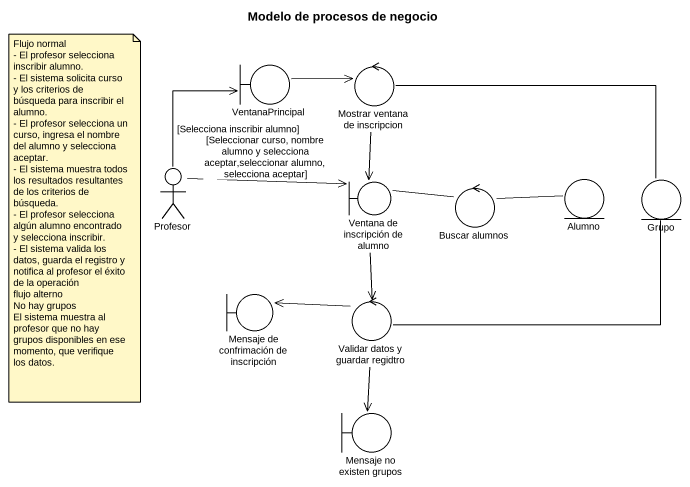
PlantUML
@startuml
title Modelo de procesos de negocio
boundary VentanaPrincipal
control "Mostrar ventana de inscripcion" as Mostrar_ventana_de
actor Profesor
boundary "Ventana de inscripción de alumno" as Ventana_de_inscripción_de
control "Buscar alumnos" as Buscar_alumnos
entity Alumno
entity Grupo
boundary "Mensaje de confrimación de inscripción" as Mensaje_de_confrimación_de
control "Validar datos y guardar regidtro" as Validar_datos_y_guardar
boundary "Mensaje no existen grupos" as Mensaje_no_existen_grupos
VentanaPrincipal -right-> Mostrar_ventana_de
Mostrar_ventana_de --> Ventana_de_inscripción_de
Profesor -up-> VentanaPrincipal : [Selecciona inscribir alumno]
Profesor -right-> Ventana_de_inscripción_de : [Seleccionar curso, nombre alumno y selecciona aceptar,seleccionar alumno, selecciona aceptar]
Ventana_de_inscripción_de -right- Buscar_alumnos
Ventana_de_inscripción_de --> Validar_datos_y_guardar
Alumno -left- Buscar_alumnos
Grupo -left- Mostrar_ventana_de
Grupo -left- Validar_datos_y_guardar
Validar_datos_y_guardar -left-> Mensaje_de_confrimación_de
Validar_datos_y_guardar --> Mensaje_no_existen_grupos
note as N1
  Flujo normal
  - El profesor selecciona inscribir alumno.
  - El sistema solicita curso y los criterios de búsqueda para inscribir el alumno.
  - El profesor selecciona un curso, ingresa el nombre del alumno y selecciona aceptar.
  - El sistema muestra todos los resultados resultantes de los criterios de búsqueda.
  - El profesor selecciona algún alumno encontrado y selecciona inscribir.
  - El sistema valida los datos, guarda el registro y notifica al profesor el éxito de la operación
  flujo alterno
  No hay grupos
  El sistema muestra al profesor que no hay grupos disponibles en ese momento, que verifique los datos.
end note
@enduml
